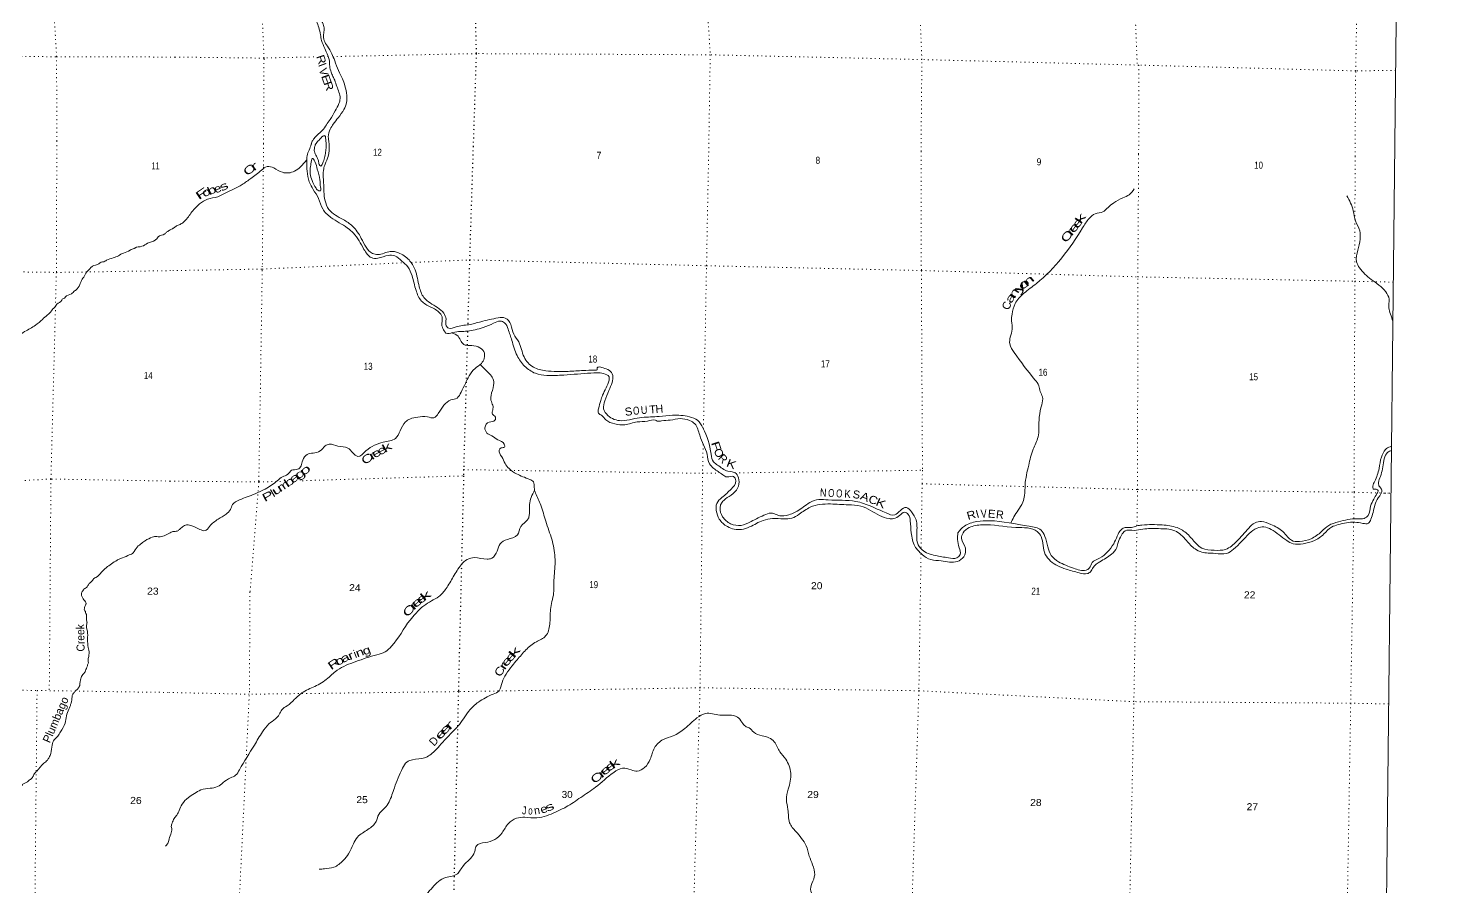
# Model space of a CAD drawing. Header units: feet. Extents: x -489137 to -242534, y 368785 to 558127.
# Drawn here: x -278228 to -242559, y 396548 to 418003 of the extents above; entities that cross this region are included whole.
import ezdxf
from ezdxf.enums import TextEntityAlignment as Align

# ---------------------------------------------------------------- set-up
doc = ezdxf.new("R2010")
doc.units = ezdxf.units.FT
doc.header["$LTSCALE"] = 70
doc.linetypes.add('DOTTED', pattern=[1.5, 0.3, -1.2])
for name, color, linetype, lineweight in [('39', 7, 'Continuous', 13), ('4', 7, 'Continuous', 13), ('6', 7, 'DOTTED', 25), ('7', 7, 'DOTTED', 13)]:
    doc.layers.add(name, color=color, linetype=linetype, lineweight=lineweight)
doc.layers.add('41', color=7, linetype='Continuous')

msp = doc.modelspace()

# ---------------------------------------------------------------- linework, layer by layer
at = {"layer": '39'}
for points in [[(-274401.18, 428146.63), (-274336.68, 428120.05), (-274256.05, 428087.34), (-274135.09, 428040.29), (-273995.89, 428011.37), (-273897.04, 427992.73), (-273782.16, 427939.64), (-273649.31, 427835.92), (-273570.89, 427754.68), (-273522.72, 427679.63), (-273450.47, 427568.08), (-273388.21, 427480.84), (-273311.97, 427357.14), (-273288.35, 427199.29), (-273311.14, 427047.71), (-273386.43, 426894.33), (-273500.17, 426716.86), (-273571.37, 426577.62), (-273636.65, 426401.96), (-273720.12, 426220.3), (-273838.07, 426000.38), (-273901.16, 425869.2), (-274006.78, 425701.8), (-274088.05, 425568.67), (-274161.19, 425449.67), (-274192.06, 425298.13), (-274156.13, 425190.78), (-274101.95, 425103.58), (-274035.97, 424935.42), (-273984.14, 424763.29), (-273936.17, 424637.69), (-273857.96, 424499.82), (-273771.67, 424363.94), (-273691.27, 424270.55), (-273639.02, 424207.63), (-273590.96, 424106.29), (-273498.25, 424063.42), (-273348.98, 424030.4), (-273221.82, 424021.75), (-273138.99, 424033.52), (-273050.33, 423990.66), (-272957.81, 423899.25), (-272909.9, 423757.47), (-272882.06, 423646.11), (-272878.48, 423526.77), (-272899.2, 423389.34), (-272952.15, 423270.25), (-273049.53, 423145.28), (-273126.49, 423084.95), (-273179.32, 422996.19), (-273197.91, 422887.06), (-273196.36, 422765.71), (-273176.37, 422713.04), (-273110.12, 422615.67), (-273029.61, 422550.6), (-272892.5, 422505.5), (-272771.57, 422450.37), (-272662.83, 422377.08), (-272532.12, 422241), (-272403.38, 422119.09), (-272268.65, 421978.95), (-272184.36, 421847.13), (-272205.09, 421705.65), (-272262.14, 421572.42), (-272371.82, 421400.99), (-272471.43, 421223.45), (-272567.1, 421019.61), (-272668.91, 420795.57), (-272744.3, 420615.9), (-272801.44, 420456.38), (-272888.89, 420290.92), (-272988.13, 420210.46), (-273061.23, 420099.55), (-273055.69, 419966.04), (-272997.56, 419856.58), (-272874.93, 419720.54), (-272745.92, 419667.39), (-272459.59, 419573.1), (-272344.79, 419501.81), (-272175.47, 419430.28), (-271986.27, 419279.79), (-271698.37, 419070.21), (-271513.31, 418893.45), (-271358.35, 418763.33), (-271247.8, 418635.43), (-271139.27, 418505.52), (-271032.67, 418401.91), (-270946.38, 418266.03), (-270864.19, 418111.96), (-270836.4, 417988.47), (-270853.07, 417853.04), (-270835.48, 417703.3), (-270757.27, 417565.43), (-270646.97, 417372.82), (-270574.95, 417198.57), (-270476.98, 416949.38), (-270380.85, 416748.74)], [(-273985.06, 424493.11), (-273921.26, 424316.06), (-273847.27, 424129.67), (-273775.02, 424018.12), (-273666.28, 423944.83), (-273512.96, 423913.82), (-273404.02, 423891.1), (-273283.01, 423858.2), (-273162.02, 423821.27), (-273095.58, 423772.44), (-273025.19, 423701.34), (-272985.12, 423620.27), (-272985.62, 423490.84), (-272998.22, 423363.48), (-273061.19, 423264.66), (-273216.83, 423216.8), (-273344.5, 423091.97), (-273381.6, 422895.96), (-273372.02, 422760.41), (-273346.24, 422640.98), (-273312.3, 422541.73), (-273270.18, 422468.74), (-273131.35, 422344.76), (-272970.33, 422214.62), (-272857.49, 422157.49), (-272680.18, 422065.7), (-272559.26, 422008.54), (-272428.36, 421923.03), (-272370.54, 421732.66), (-272403.56, 421546.75), (-272499.2, 421350.99), (-272604.79, 421193.7), (-272694.38, 420995.9), (-272785.89, 420824.39), (-272887.47, 420661.02), (-272985.07, 420481.45), (-273076.65, 420289.73), (-273180.47, 420069.74), (-273209.28, 419926.27), (-273153.31, 419780.41), (-273024.76, 419607.94), (-272855.58, 419502.03), (-272730.68, 419430.69), (-272515.2, 419288.18), (-272319.69, 419202.38), (-272174.6, 419132.98), (-272001.24, 419063.45), (-271878.35, 418992.13), (-271703.14, 418880.12), (-271560.25, 418760.17), (-271411.39, 418619.97), (-271268.62, 418469.68), (-271139.92, 418337.66), (-271025.45, 418179.41), (-270973.52, 418031.54), (-270929.81, 417847.31), (-270902.1, 417703.59), (-270822.11, 417505.04), (-270746.06, 417328.76), (-270710.1, 417229.5), (-270698.66, 417055.52), (-270662.87, 416911.77), (-270618.86, 416806.41), (-270574.82, 416709.14), (-270520.9, 416555.2), (-270466.94, 416411.37), (-270439.27, 416255.52), (-270468.03, 416126.21), (-270561.6, 415944.6)], [(-270380.85, 416748.74), (-270316.93, 416568.46), (-270271.41, 416331.64), (-270280.17, 416151.68), (-270343.41, 415982.07), (-270485.54, 415772.36), (-270609.31, 415613.14), (-270684.5, 415486.05), (-270735.7, 415296.17), (-270727.89, 415227.37), (-270718.09, 415150.48), (-270714.14, 415128.21)], [(-270561.6, 415944.6), (-270691.64, 415728.78), (-270783.01, 415593.67), (-270886.52, 415452.56), (-271008.08, 415341.86), (-271048.18, 415300.51)], [(-271048.18, 415300.51), (-271088.98, 415250.92), (-271134.14, 415187.17), (-271152.74, 415135.37), (-271162.64, 415109.32)], [(-271054.25, 415107.97), (-271018.59, 415151.31), (-270984.05, 415195.14), (-270946.86, 415232.33), (-270921.62, 415261.55), (-270892.4, 415292.1), (-270877.79, 415306.71), (-270857.87, 415319.99), (-270841.93, 415323.98), (-270833.96, 415319.99), (-270811.38, 415310.69), (-270806.07, 415290.77), (-270802.08, 415258.89), (-270794.11, 415205.76), (-270791.46, 415155.29), (-270784.82, 415124.74), (-270783.59, 415104.69)], [(-271162.64, 415109.32), (-271214, 414964.95), (-271265, 414821.95), (-271272, 414673.95), (-271264, 414432.95), (-271211, 414169.95), (-271112, 413976.95), (-270976, 413749.95), (-270875, 413493.95), (-270669, 413278.95), (-270252, 413012.95), (-270108, 412886.95), (-269842, 412480.95), (-269656, 412272.95), (-269497, 412257.95), (-269233, 412330.95), (-269072, 412319.95), (-268895, 412188.95), (-268749, 412042.95), (-268641, 411819.95), (-268541, 411452.95), (-268404, 411188.95), (-268174, 411037.95), (-267945, 410886.95), (-267884, 410756.95), (-267899, 410598.95), (-267851, 410471.95), (-267793, 410385.95), (-267622, 410400.95), (-267258, 410434.95), (-266863, 410527.95), (-266602, 410630.95), (-266436, 410686.95), (-266327, 410645.95), (-266239, 410484.95), (-266148, 410203.95), (-266014, 409822.95), (-265826, 409558.95), (-265555, 409380.95), (-265274, 409328.95), (-264844, 409337.95), (-264173, 409387.95), (-263852, 409373.95), (-263717, 409293.95), (-263714, 409206.95), (-263792, 409015.95), (-263876, 408831.95), (-263925, 408696.95), (-263979, 408494.95), (-263978, 408385.95), (-263900, 408326.95), (-263798, 408218.95), (-263568, 408113.95), (-263326, 408093.95), (-263014, 408164.95), (-262756, 408185.95), (-262557, 408208.95), (-262513, 408187.95), (-262404, 408191.95), (-262188, 408211.95), (-261937, 408246.95), (-261703, 408202.95), (-261574, 408120.95), (-261451, 407832.95), (-261267, 407356.95), (-261204, 407117.95), (-261100, 407001.95), (-260875, 406842.95), (-260764, 406787.95), (-260608, 406802.95), (-260551, 406688.95), (-260663, 406485.95), (-260893, 406276.95), (-261024, 406127.95), (-261035, 405949.95), (-260960, 405734.95), (-260759, 405547.95), (-260406, 405474.95), (-260202, 405537.95), (-259865, 405701.95), (-259633, 405746.95), (-259350, 405742.95), (-259150, 405759.95), (-258965, 405857.95), (-258685, 406031.95), (-258444, 406100.95), (-258177, 406112.95), (-257737, 406091.95), (-257424, 406061.95), (-257181, 405952.95), (-256718, 405747.95), (-256600, 405748.95), (-256456, 405824.95), (-256333, 405906.95), (-256238, 405853.95), (-256189, 405687.95), (-256165, 405392.95)], [(-271054.25, 415107.97), (-271059.7, 415094.05), (-271080, 415016.95), (-271081, 414923.95), (-271029, 414807.95), (-270983, 414691.95), (-270960, 414604.95), (-270922, 414560.95), (-270891, 414604.95), (-270836, 414731.95), (-270806, 414878.95), (-270791, 415006.95), (-270783.59, 415104.69)], [(-270712.63, 415103.82), (-270736, 414805.95), (-270814, 414611.95), (-270849, 414490.95), (-270852, 414147.95), (-270815, 413697.95), (-270720, 413480.95), (-270362, 413225.95), (-270131, 413062.95), (-269909, 412753.95), (-269627, 412377.95), (-269496, 412348.95), (-269186, 412427.95), (-268980, 412393.95), (-268717, 412215.95), (-268565, 411966.95), (-268461, 411548.95), (-268346, 411277.95), (-268190, 411140.95), (-267848, 410881.95), (-267791, 410735.95), (-267786, 410571.95), (-267724, 410510.95), (-267542, 410541.95), (-267226, 410596.95), (-266921, 410671.95), (-266486, 410765.95), (-266310, 410762.95), (-266174, 410599.95), (-266097, 410360.95), (-265975, 410165.95), (-265840, 409788.95), (-265606, 409534.95), (-265300, 409445.95), (-264742, 409429.95), (-264362, 409449.95), (-264059, 409457.95), (-264011, 409469.95), (-264010, 409517.95), (-263976, 409537.95), (-263867, 409515.95), (-263708, 409453.95), (-263624, 409327.95), (-263641, 409149.95), (-263718, 408947.95), (-263818, 408695.95), (-263856, 408495.95), (-263746, 408325.95), (-263408, 408193.95), (-263135, 408234.95), (-262894, 408275.95), (-262464, 408300.95), (-262132, 408330.95), (-261708, 408293.95), (-261505, 408207.95), (-261369, 408016.95), (-261162, 407355.95), (-261105, 407163.95), (-261004.93, 407085.21), (-260744.68, 406933.72), (-260543, 406874.95), (-260472, 406718.95), (-260502, 406508.95), (-260662, 406335.95), (-260851, 406201.95), (-260917, 406112.95), (-260942, 406015.95), (-260877, 405794.95), (-260678, 405619.95), (-260416, 405577.95), (-260168, 405672.95), (-259795, 405852.95), (-259630, 405883.95), (-259501, 405832.95), (-259291, 405826.95), (-259017, 405930.95), (-258698, 406146.95), (-258472, 406224.95), (-258235, 406214.95), (-257547, 406177.95), (-257357, 406125.95), (-256793, 405887.95), (-256571, 405839.95), (-256435, 405949.95), (-256283, 406025.95), (-256155, 405913.95), (-256043, 405714.95), (-256023, 405387.95), (-256007, 405138.95), (-255893, 404967.95), (-255559, 404823.95), (-255232, 404765.95), (-255022, 404767.95), (-254939, 404850.95), (-254962, 405018.95), (-255006, 405222.95), (-254995, 405392.95)], [(-270714.14, 415128.21), (-270712.09, 415118.43), (-270712.09, 415112.46), (-270712.63, 415103.82)], [(-271276, 414709.95), (-271429, 414545.95), (-271577, 414434.95), (-271882, 414406.95), (-272100, 414515.95), (-272263, 414550.95), (-272403, 414460.95), (-272667, 414255.95), (-272889, 414101.95), (-273294, 413891.95), (-273499, 413796.95), (-273754, 413731.95), (-273951, 413615.95), (-274167, 413383.95), (-274352, 413160.95), (-274441, 413104.95), (-274531, 413066.95), (-274596.26, 413015.06), (-274611.61, 413007.98)], [(-271141.08, 414198.91), (-271188, 414367.95), (-271178, 414551.95), (-271151, 414703.95), (-271130, 414755.95), (-271070, 414678.95), (-271009, 414485.95), (-270942, 414218.95), (-270928, 414032.95), (-270932, 413947.95), (-270973, 413947.95), (-271041, 414008.95), (-271141.08, 414198.91)], [(-250588, 413991.95), (-250714, 413844.95), (-250874, 413772.95), (-251098, 413642.95), (-251242, 413530.95), (-251374, 413415.95), (-251564, 413368.95), (-251717, 413252.95), (-251880, 413014.95), (-253034, 411626.95), (-253347, 411380.95), (-253565, 411122.95), (-253641, 410862.95), (-253655, 410688.95), (-253638, 410482.95), (-253686, 410284.95), (-253699, 410116.95), (-253590, 409899.95), (-253070, 409220.95), (-252972, 409066.95), (-252941, 408926.95), (-252883, 408788.95), (-252901, 408594.95), (-252962, 408287.95), (-252972, 407990.95), (-252992, 407788.95), (-253113, 407481.95), (-253227, 407081.95), (-253316, 406586.95), (-253330, 406326.95), (-253375, 406154.95), (-253490, 405957.95), (-253596, 405787.95), (-253677, 405632.95)], [(-245274, 413821.95), (-245113, 413447.95), (-245059, 413192.95), (-244952, 412945.95), (-244943, 412732.95), (-244998, 412462.95), (-245030, 412169.95), (-244956, 412017.95), (-244666, 411728.95), (-244302, 411418.95), (-244217, 411231.95), (-244225, 411019.95), (-244183, 410861.95), (-244122.17, 410681.2)], [(-274611.61, 413007.98), (-274688.72, 412964.66), (-274767.81, 412914.72), (-274818.62, 412866.59), (-274984.69, 412793.03), (-275021.38, 412742.78), (-275043.68, 412730.83), (-275066.01, 412712.8), (-275250.31, 412631.28), (-275394.18, 412557.55), (-275568.12, 412514.33), (-275588.39, 412502.36), (-275638.97, 412488.57), (-275687.63, 412458.61), (-275857.72, 412389.11), (-275981.34, 412321.3), (-276110.95, 412265.65), (-276276.91, 412210.25), (-276319.5, 412182.28), (-276438.88, 412144.74), (-276469.35, 412118.69), (-276631.29, 412059.23), (-276690.25, 411999.05), (-276771.59, 411916.81), (-276847.2, 411784.02), (-276885.89, 411737.84), (-276920.75, 411659.31), (-276947.42, 411598.9), (-277039.19, 411466.24), (-277075.69, 411442.25), (-277154.96, 411368.07), (-277304.91, 411290.35), (-277315.11, 411274.26), (-277386.07, 411232.34), (-277396.31, 411210.19), (-277518.16, 411108.03), (-277591.5, 411013.61), (-277617.88, 410993.6), (-277654.58, 410941.34), (-277756.24, 410839.04), (-277882.18, 410728.83), (-278052.78, 410584.6), (-278324.44, 410422.9), (-278503.03, 410290.83), (-278531.49, 410262.76), (-278720.31, 410110.57), (-278844.31, 409990.24), (-278870.83, 409950.03), (-278986.74, 409829.65), (-279210.41, 409600.96), (-279401.8, 409368), (-279467.11, 409265.44), (-279513.89, 409215.27), (-279741.93, 408938.13), (-279762.22, 408924.14), (-279778.62, 408887.9), (-279882.04, 408821.97), (-279993.41, 408776.28), (-280114.79, 408740.78), (-280175.87, 408666.46), (-280324.14, 408538.23), (-280344.54, 408508.08), (-280370.99, 408477.97), (-280417.73, 408433.85), (-280517.5, 408311.35), (-280564.16, 408279.35), (-280607.07, 408204.92), (-280637.69, 408156.66), (-280647.81, 408152.69), (-280647.9, 408140.58), (-280668.23, 408118.5), (-280674.47, 408092.29), (-280686.68, 408078.23), (-280705.93, 407920.83), (-280706.05, 407902.65), (-280689.19, 407712.68), (-280713.97, 407632.06), (-280728.21, 407616), (-280738.61, 407571.64), (-280756.98, 407543.49), (-280838.13, 407485.48), (-280937.82, 407375.08), (-280998.75, 407323), (-281031.39, 407274.76), (-281108.56, 407208.64), (-281157.5, 407138.29), (-281196.09, 407104.22), (-281344.71, 406925.5), (-281399.59, 406871.35), (-281436.37, 406806.97), (-281452.65, 406788.91), (-281546.5, 406646.16), (-281574.88, 406630.2), (-281633.91, 406559.92), (-281741.61, 406459.68), (-281770.15, 406419.48)], [(-267651, 410395.95), (-267489, 410305.95), (-267413, 410173.95), (-267347, 410099.95), (-267206, 410078.95), (-266990, 410038.95), (-266849, 409926.95), (-266835, 409754.95), (-266908, 409627.95), (-267067, 409499.95), (-267214, 409318.95), (-267308, 409124.95), (-267415, 408911.95), (-267517, 408760.95), (-267669, 408714.95), (-267845, 408584.95), (-267984, 408376.95), (-268098, 408266.95), (-268257, 408293.95), (-268494, 408285.95), (-268694, 408237.95), (-268802, 408165.95), (-268941, 407940.95), (-269053, 407752.95), (-269359.77, 407656.63), (-269578, 407580.95), (-269795, 407440.95), (-269998, 407302.95), (-270121, 407393.95), (-270247, 407511.95), (-270493, 407560.95), (-270709, 407609.95), (-270810, 407564.95), (-270938, 407439.95), (-271115, 407386.95), (-271264, 407348.95), (-271374, 407205.95), (-271414, 407066.95), (-271501, 406980.95), (-271651, 406956.95), (-271745, 406854.95), (-271879, 406792.95), (-272011, 406692.95), (-272311, 406485.95), (-272564, 406370.95), (-272763, 406288.95), (-272953, 406217.95), (-273126, 406096.95), (-273182, 405971.95), (-273291, 405859.95), (-273488, 405733.95), (-273706, 405550.95), (-273816, 405446.95), (-273947, 405477.95), (-274142, 405565.95), (-274275, 405588.95), (-274379, 405542.95), (-274454, 405474.95), (-274513, 405436.95), (-274618, 405422.95), (-274706.07, 405381.37)], [(-266937, 409597.95), (-266708, 409369.95), (-266618, 409249.95), (-266603, 409081.95), (-266666, 408823.95), (-266659, 408671.95), (-266615, 408552.95), (-266632, 408432.95), (-266633, 408360.95), (-266557, 408286.95), (-266569, 408207.95), (-266713, 408160.95), (-266819, 408019.95), (-266770, 407887.95), (-266647, 407816.95), (-266496, 407718.95), (-266337, 407605.95), (-266330, 407532.95), (-266413, 407515.95), (-266464, 407459.95), (-266400, 407294.95), (-266313, 407126.95), (-266217, 406998.95), (-266032, 406867.95), (-265698, 406726.95), (-265607, 406666.95), (-265588, 406527.95), (-265555, 406383.95), (-265424, 406085.95), (-265299, 405683.95), (-265220, 405448.95), (-265096, 405007.95), (-265069, 404549.95), (-265097, 404089.95), (-265101, 403882.95), (-265145, 403676.95), (-265180, 403474.95), (-265199, 403104.95), (-265301, 402812.95), (-265534, 402668.95), (-265794, 402465.95), (-266014, 402214.95), (-266138, 402067.95), (-266288.06, 401857.32), (-266388, 401652.95), (-266466, 401442.95), (-266614, 401358.95), (-266979, 401160.95), (-267222, 400933.95), (-267493, 400553.95), (-267749, 400292.95), (-268077, 399934.95), (-268327, 399762.95), (-268628, 399717.95), (-268772, 399659.95), (-268876, 399506.95), (-269082, 399014.95), (-269216, 398663.95), (-269322, 398512.95), (-269475, 398345.95), (-269539, 398174.95), (-269742, 397973.95), (-270004, 397781.95), (-270107, 397611.95), (-270226, 397363.95), (-270360, 397198.95), (-270598, 397028.95), (-270826, 396989.95), (-270966, 396978.95)], [(-256165, 405392.95), (-256070, 405055.95), (-255892, 404852.95), (-255669, 404721.95), (-255416, 404689.95), (-255009, 404674.95), (-254852, 404793.95), (-254810, 405009.95), (-254903, 405252.95), (-254868, 405389.95), (-254713, 405520.95), (-254392, 405592.95), (-253546, 405526.95), (-253011, 405420.95), (-252915, 405296.95), (-252866, 405075.95), (-252811, 404852.95), (-252679, 404685.95), (-252293, 404485.95), (-251964, 404390.95), (-251759, 404370.95), (-251685, 404414.95), (-251612, 404525.95), (-251445, 404667.95), (-251155, 404858.95), (-251024, 405025.95), (-250991, 405152.95), (-250905, 405331.95), (-250819, 405440.95), (-250591, 405452.95), (-250373, 405483.95), (-249979, 405495.95), (-249577, 405444.95), (-249282, 405197.95), (-249067, 404988.95), (-248900, 404908.95), (-248569, 404877.95), (-248278, 404875.95), (-248106, 404981.95), (-247713, 405371.95), (-247518, 405511.95), (-247348, 405539.95), (-247167, 405477.95), (-246777, 405197.95), (-246614, 405117.95), (-246367, 405118.95), (-246102, 405189.95), (-245846, 405363.95), (-245655, 405534.95), (-245493, 405595.95), (-245077, 405655.95), (-244875, 405628.95), (-244733, 405631.95), (-244674, 405730.95), (-244618, 405901.95), (-244488, 406266.95), (-244398, 406458.95), (-244470, 406569.95), (-244483, 406650.95), (-244434, 406800.95), (-244350, 407196.95), (-244286, 407369.95), (-244207, 407429.95), (-244157.84, 407444.2)], [(-254995, 405392.95), (-254834, 405557.95), (-254522, 405672.95), (-254201, 405694.95), (-253214, 405556.95), (-252916, 405459.95), (-252822, 405301.95), (-252751, 405042.95), (-252662, 404825.95), (-252481, 404668.95), (-252105, 404506.95), (-251794, 404459.95), (-251711, 404507.95), (-251639, 404648.95), (-251455, 404756.95), (-251260, 404913.95), (-251102, 405116.95), (-251014, 405308.95), (-250908, 405477.95), (-250817, 405525.95), (-250659, 405522.95), (-250521, 405563.95), (-250396, 405585.95), (-249887, 405587.95), (-249518, 405520.95), (-249266, 405365.95), (-249038, 405121.95), (-248899, 405011.95), (-248587, 404954.95), (-248304, 404977.95), (-248030, 405177.95), (-247726, 405509.95), (-247569, 405643.95), (-247410, 405674.95), (-247172, 405600.95), (-246872, 405424.95), (-246754, 405288.95), (-246660, 405204.95), (-246454, 405175.95), (-246167, 405244.95), (-245905, 405422.95), (-245728, 405575.95), (-245485, 405664.95), (-245011, 405744.95), (-244840, 405751.95), (-244742, 405827.95), (-244680, 406061.95), (-244600, 406233.95), (-244520, 406372.95), (-244493, 406450.95), (-244537, 406481.95), (-244618, 406492.95), (-244625, 406560.95), (-244576, 406681.95), (-244469, 407002.95), (-244410, 407283.95), (-244306, 407472.95), (-244194.81, 407544.3), (-244156.88, 407548.63)], [(-265576, 406459.95), (-265663, 406274.95), (-265702, 406099.95), (-265712, 405818.95), (-265747, 405725.95), (-265918, 405552.95), (-266009, 405338.95), (-266258, 405225.95), (-266437, 405112.95), (-266517, 404935.95), (-266650, 404754.95), (-266765, 404732.95), (-267082, 404771.95), (-267262, 404724.95), (-267412, 404591.95), (-267609, 404293.95), (-267791, 403995.95), (-267970, 403796.95), (-268158, 403686.95), (-268345, 403568.95), (-268555, 403367.95), (-268691, 403208.95), (-269153, 402554.95), (-269317, 402415.95), (-269518, 402342.95), (-270048, 402171.95), (-270286, 402078.95), (-270512.79, 401954.89), (-270582, 401904.95), (-270712, 401785.95), (-271027, 401571.95), (-271363, 401409.95), (-271579, 401227.95), (-271766, 401064.95), (-271894, 400966.95), (-271961, 400847.95), (-272055, 400736.95), (-272220, 400612.95), (-272381, 400411.95), (-272583, 400078.95), (-272955, 399464.95), (-273051, 399329.95), (-273181, 399263.95), (-273362, 399143.95), (-273502, 399043.95), (-273690, 399004.95), (-273917, 398961.95), (-274081, 398873.95), (-274233, 398771.95), (-274388, 398604.95), (-274462, 398451.95), (-274519, 398334.95), (-274586, 398249.95), (-274640, 398130.95), (-274659, 398051.95), (-274649, 397993.95), (-274674, 397851.95), (-274724, 397696.95), (-274761, 397601.95), (-274804.86, 397558.83)], [(-274706.07, 405381.37), (-274767.52, 405346.64), (-274911.21, 405297.16), (-274957.69, 405291.43), (-275074.73, 405300.33), (-275133.39, 405284.58), (-275309.66, 405194.92), (-275396.91, 405130.9), (-275510.63, 405036.78), (-275612.57, 404892.07), (-275655.19, 404862.07), (-275711.84, 404844.29), (-275748.33, 404822.32), (-275926.48, 404752.89), (-275991.32, 404719), (-276011.59, 404707.02), (-276155.56, 404617.14), (-276403.32, 404406.81), (-276543.54, 404276.51), (-276600.29, 404244.59), (-276628.84, 404202.38), (-276732.57, 404092.02), (-276777.43, 404027.7), (-276824.08, 403995.72), (-276883.15, 403921.4), (-276901.61, 403879.12), (-276894.04, 403804.33), (-276820.14, 403688.69), (-276790.23, 403633.96), (-276794.48, 403603.69), (-276827.33, 403525.15), (-276819.85, 403438.25), (-276799.87, 403407.82), (-276799.92, 403399.74), (-276782.09, 403351.14), (-276773.23, 403171.33), (-276765.3, 403149.06), (-276773.6, 403118.82), (-276756.69, 402934.92), (-276752.04, 402728.88), (-276733.28, 402522.75), (-276719.62, 402453.98), (-276722.7, 402298.49), (-276737.58, 402191.55), (-276731.87, 402141.02), (-276742.17, 402110.79), (-276756.59, 402068.48), (-276805.95, 401937.55), (-276850.85, 401867.18), (-276873.19, 401849.16), (-276920.36, 401740.42), (-276941.13, 401657.76), (-276947.78, 401570.96), (-276974.37, 401520.66), (-277023.21, 401464.45), (-277047.54, 401450.48), (-277086.29, 401394.21), (-277102.52, 401382.2), (-277141.79, 401249.18), (-277175.15, 401095.92), (-277201.93, 401017.34), (-277218.35, 400979.08), (-277282.09, 400811.9), (-277315.63, 400632.38), (-277426.15, 400415.04), (-277495.52, 400308.49), (-277582.95, 400218.21), (-277636.35, 400085.29), (-277672.12, 399875.5), (-277715.24, 399770.78), (-277754.01, 399710.46), (-277845.43, 399628.29), (-278018.36, 399435.62), (-278075.32, 399373.4), (-278105.98, 399317.07), (-278163.04, 399240.73), (-278240.18, 399180.67), (-278252.37, 399168.64), (-278321.25, 399132.77), (-278380.1, 399090.77), (-278498.17, 398948.2), (-278569.59, 398837.62), (-278770.75, 398651.2), (-278837.91, 398570.89), (-278896.65, 398545.04), (-278987.52, 398541.63), (-279044.18, 398521.83), (-279135.64, 398433.61), (-279244.94, 398391.96), (-279324.02, 398342.02), (-279370.65, 398314.08), (-279445.52, 398288.34), (-279609.89, 398166.29), (-279626.07, 398162.36), (-279636.29, 398144.25)], [(-268703, 395661.95), (-268487, 395971.95), (-268390, 396176.95), (-268129, 396525.95), (-267798, 396771.95), (-267506, 396864.95), (-267437, 396955.95), (-267353, 397074.95), (-267097, 397365.95), (-267066, 397456.95), (-267033, 397561.95), (-266814, 397647.95), (-266573, 397720.95), (-266390, 397889.95), (-266234, 398120.95), (-266027, 398254.95), (-265819, 398277.95), (-265518, 398263.95), (-265053, 398408.95), (-264791, 398535.95), (-264422, 398776.95), (-264054, 399030.95), (-263601, 399399.95), (-263378, 399505.95), (-263164, 399463.95), (-263013, 399432.95), (-262830, 399522.95), (-262685, 399729.95), (-262584, 400011.95), (-262360, 400222.95), (-262115, 400314.95), (-261821, 400498.95), (-261518, 400763.95), (-261303, 400875.95), (-260948, 400832.95), (-260508, 400785.95), (-260394, 400655.95), (-260308, 400553.95), (-260215, 400514.95), (-260101, 400404.95), (-259889, 400318.95), (-259585, 400168.95), (-259516, 400038.95), (-259446, 399916.95), (-259300, 399729.95), (-259175, 399377.95), (-259235, 398977.95), (-259283, 398718.95), (-259244, 398473.95), (-259202, 398141.95), (-259047, 397920.95), (-258791, 397566.95), (-258710, 397307.95), (-258628, 397092.95), (-258576, 396841.95), (-258644, 396621.95), (-258674, 396433.95), (-258572, 396291.95), (-258388, 396229.95), (-258242, 396153.95), (-258136, 395930.95), (-257963, 395545.95), (-257815, 395394.95), (-257543, 395265.95), (-257199, 395060.95), (-256985, 394780.95), (-256804, 394641.95), (-256676, 394523.95), (-256449, 394137.95), (-256246, 393903.95), (-256154, 393806.95), (-256240, 393649.95), (-256324, 393514.95), (-256287, 393368.95), (-256209, 393199.95), (-256223, 393009.95), (-256242, 392858.95), (-256189, 392714.95), (-256107, 392598.95), (-256092, 392361.95), (-256174, 391921.95), (-256202, 391786.95), (-256136, 391646.95), (-255954, 391359.95), (-255915, 391228.95), (-255958, 391082.95), (-255899, 390940.95), (-255698, 390790.95), (-255495, 390665.95), (-255416, 390416.95), (-255369, 390207.95), (-255281, 390045.95), (-255228, 389927.95), (-255243, 389695.95), (-255303, 389345.95), (-255348, 389208.95), (-255419, 389123.95)]]:
    msp.add_spline(points, degree=3, dxfattribs=at)
at = {"layer": '4'}
msp.add_lwpolyline([(-242558.54, 553372.83), (-244583.22, 368785.28), (-275154.66, 369142.74), (-305725.57, 369542.24), (-336295.9, 369983.8), (-366865.58, 370467.41), (-397434.59, 370993.07), (-428002.84, 371560.78), (-458570.27, 372170.54), (-489136.84, 372822.34), (-485065.03, 557803.58)], dxfattribs=at)
msp.add_lwpolyline([(-242558.54, 553372.83), (-244583.22, 368785.28), (-275154.66, 369142.74), (-305725.57, 369542.24), (-336295.9, 369983.8), (-366865.58, 370467.41), (-397434.59, 370993.07), (-428002.84, 371560.78), (-458570.27, 372170.54), (-489136.84, 372822.34), (-485065.03, 557803.58)], dxfattribs=at)
at = {"layer": '6'}
for points in [[(-267175.95, 422549.1), (-267037.1, 417375.16), (-267114.91, 415060.17)], [(-267114.91, 415060.17), (-267204, 412216.95), (-267249.69, 410597.88)], [(-267254.63, 410422.83), (-267352, 406971.95), (-267353, 406815.95), (-267483, 401420.95), (-267608, 396030.95), (-267657, 390758.95), (-267660, 385429.95), (-267662, 380105.95), (-267661.27, 379115.42)]]:
    msp.add_lwpolyline(points, dxfattribs=at)
at = {"layer": '7'}
for p, q in [((-250719.46, 422289.44), (-250514.95, 417130.64)), ((-272341.27, 417262.96), (-274558.58, 417289.09)), ((-271095.83, 417292.64), (-272344.73, 417267.25)), ((-270732.94, 417300.02), (-270781.63, 417299.03)), ((-250474.87, 417088.04), (-250477.64, 414866.06)), ((-272353.35, 415123.88), (-272358.07, 414543.02)), ((-271385.84, 406695.39), (-267353, 406815.95)), ((-260566.03, 406891.2), (-255882, 406955.95)), ((-244426.88, 406387.59), (-244173, 406380.95)), ((-278014.28, 401449.05), (-278070.21, 395957.15))]:
    msp.add_line(p, q, dxfattribs=at)
for points in [[(-277520.07, 415187.9), (-277526.39, 417297.57), (-277843.36, 422719.15)], [(-261498.57, 422457.81), (-261186.35, 417345.42), (-261224.53, 414989.99)], [(-255917.92, 414928.11), (-255897.19, 417227.13), (-256104.04, 422370.75)], [(-245067.76, 414805.61), (-245052.57, 416942.87), (-244957.7, 422194.71)], [(-272353.35, 415123.88), (-272341.27, 417262.96), (-272408.29, 418894.39)], [(-305064.31, 417612.2), (-304212.8, 417573.79), (-298907.44, 417518.75), (-293792.53, 417119.54), (-288361.05, 416896.26), (-285696.5, 416855.37), (-282820.13, 417326.09), (-277526.39, 417297.57), (-274558.58, 417289.09)], [(-244053.11, 416956.68), (-245052.57, 416942.87), (-250474.87, 417088.04), (-255897.19, 417227.13), (-261186.35, 417345.42), (-267037.1, 417375.16), (-270612.87, 417302.46)], [(-277520.07, 415187.9), (-277532.54, 411903.83), (-277667.01, 406736.18), (-277709.45, 401444.9)], [(-261356.96, 407999.78), (-261280, 412070.95), (-261224.53, 414989.99)], [(-255917.92, 414928.11), (-255910, 411950.95), (-255882, 406955.95), (-255891, 406617.95), (-255916.38, 404995.96)], [(-250520.7, 405568.88), (-250505, 406473.95), (-250499, 411792.95), (-250477.64, 414866.06)], [(-272358.07, 414543.02), (-272383.73, 412062.23), (-272471, 406662.95), (-272692, 403915.95), (-272705.73, 401430.23), (-272976, 395873.95), (-273017, 390671.95), (-273000, 385409.95), (-273009, 380103.95), (-273017.04, 378323.96)], [(-245067.76, 414805.61), (-245074, 411682.95), (-245091, 406404.95), (-245101.94, 405733.9)], [(-282864.48, 411981.33), (-277532.54, 411903.83), (-274624.7, 411949.4)], [(-274624.7, 411949.4), (-272387, 411987.95), (-268856.22, 412143.95)], [(-268656.13, 412152.79), (-267204, 412216.95), (-261280, 412070.95), (-255910, 411950.95), (-250499, 411792.95), (-245074, 411682.95), (-244111.41, 411659.96)], [(-261736.28, 379709.97), (-261724, 380440.95), (-261677, 385445.95), (-261626, 390691.95), (-261599, 396090.95), (-261442, 401515.95), (-261376.73, 406954.23), (-261364.45, 407603.79)], [(-274689.86, 406685.83), (-277667.01, 406736.18), (-283186.96, 406447.39), (-288591.11, 406260.56), (-293945.51, 406517.31)], [(-274689.86, 406685.83), (-272471, 406662.95), (-271880.78, 406680.6)], [(-267352, 406971.95), (-261380, 406879.95), (-260970.06, 406885.62)], [(-255891, 406617.95), (-250505, 406473.95), (-245091, 406404.95), (-244169.5, 406380.86)], [(-245103.28, 405651.89), (-245177, 401130.95), (-245265, 395838.95), (-245333, 390562.95), (-245497, 385291.95), (-245656, 380002.95), (-245691.69, 377882.84)], [(-251100.43, 371942.87), (-251077, 374727.95), (-250972, 380079.95), (-250921, 385323.95), (-250694, 390539.95), (-250707, 395849.95), (-250597, 401169.95), (-250522.73, 405451.84)], [(-255918.33, 404871.81), (-255972, 401441.95), (-256146, 396026.95), (-256164, 390619.95), (-256338, 385398.95), (-256363, 380171.95), (-256412.55, 374890.97)], [(-283417.07, 401535.72), (-278014.28, 401449.05), (-274755.3, 401400.1)], [(-244227.49, 401111.82), (-245177, 401130.95), (-250597, 401169.95), (-255972, 401441.95), (-261442, 401515.95), (-267483, 401420.95), (-272709, 401355.95), (-274755.3, 401400.1)]]:
    msp.add_lwpolyline(points, dxfattribs=at)

# ---------------------------------------------------------------- texts
at = {"layer": '41'}
for s, height, rotation, width, p in [('R', 200, 288.349, 1.2, (-271039.8, 417307.57)), ('V', 200, 284.053, 1.05, (-270970.23, 416987.44)), ('E', 200, 289.393, 1.35, (-270916.75, 416815.91)), ('R', 200, 289.596, 1.2, (-270853.18, 416639.5)), ('Creek', 201.8, 91.195, 0.95, (-276823.5, 402425.85))]:
    msp.add_text(s, height=height, rotation=rotation, dxfattribs=dict(at, width=width)).set_placement(p)
for s, height, rotation, p in [('I', 200, 290.458, (-270988.68, 417095.81)), ('Plumbago', 201.8, 66.678, (-277698.14, 400121.2))]:
    msp.add_text(s, height=height, rotation=rotation, dxfattribs=at).set_placement(p)
for s, rotation, width, p in [('C', 37.79, 1.55, (-272649.92, 414394.92)), ('r', 36.673, 1.9, (-272530.34, 414478)), ('s', 26.147, 1.6, (-273304.4, 413972.54)), ('F', 34.296, 1.9, (-273845.32, 413793.59)), ('o', 27.375, 1.4, (-273744.09, 413824.27)), ('b', 25.611, 1.45, (-273605.8, 413876.31)), ('e', 19.737, 1.2, (-273467.99, 413907.73)), ('e', 52.15, 1.75, (-252020.59, 412968.12)), ('e', 52.15, 1.75, (-251930.02, 413081.96)), ('k', 55.847, 1.85, (-251852.96, 413197.31)), ('C', 51.457, 1.55, (-252199.98, 412742.45)), ('r', 52.15, 1.95, (-252102.72, 412862.42)), ('y', 46.305, 2.15, (-253375.35, 411469.67)), ('o', 41.061, 1.85, (-253285.07, 411539.38)), ('n', 39.855, 1.95, (-253169.97, 411624.05)), ('a', 58.896, 1.6, (-253603.37, 411212.55)), ('n', 57.55, 1.65, (-253514.47, 411339.01)), ('C', 73.269, 1.05, (-253681.07, 411047.92)), ('S', 8.263, 1.05, (-263214.84, 408326.69)), ('O', 3.935, 0.75, (-263030.56, 408347.37)), ('U', 3.627, 0.85, (-262834.43, 408365.08)), ('T', 4.14, 1.05, (-262619.23, 408377.91)), ('C', 36.431, 1.5, (-269706.74, 407165.41)), ('r', 33.105, 1.75, (-269579.85, 407246.29)), ('e', 28.129, 1.45, (-269487.37, 407301.48)), ('e', 27.328, 1.4, (-269357.2, 407369.94)), ('k', 30.907, 1.7, (-269219.99, 407448.66)), ('F', 288.147, 1.5, (-261130.29, 407529.39)), ('O', 292.667, 1.1, (-261062.35, 407350.43)), ('o', 38.227, 1.75, (-271252.52, 406886.52)), ('K', 338.415, 1.3, (-260693.85, 407020.03)), ('m', 32.709, 1.35, (-271810.17, 406483.31)), ('b', 32.863, 1.65, (-271661.25, 406586.59)), ('a', 32.821, 1.65, (-271527.56, 406687.1)), ('g', 32.739, 1.7, (-271390.84, 406784.86)), ('P', 28.094, 1.55, (-272201.46, 406222.32)), ('l', 30.723, 1.25, (-272074.4, 406295.39)), ('u', 32.534, 1.7, (-271964.33, 406385.92)), ('N', 357.535, 0.85, (-258366.14, 406299.45)), ('O', 357.237, 0.75, (-258166.24, 406286.72)), ('O', 357.11, 0.75, (-257965.82, 406276.88)), ('K', 356.606, 0.9, (-257760.09, 406265.76)), ('A', 340.051, 1.2, (-257354.18, 406200.92)), ('C', 337.665, 1.15, (-257151.5, 406122.66)), ('K', 336.691, 1.35, (-256960.66, 406042.07)), ('R', 16.419, 1.15, (-254634.87, 405742.93)), ('V', 4.481, 0.85, (-254341.86, 405773.46)), ('E', 355.742, 1.05, (-254159.98, 405768.52)), ('e', 41.915, 1.9, (-268452.14, 403586.93)), ('e', 38.211, 1.75, (-268347.91, 403669.13)), ('k', 36.315, 1.9, (-268245.2, 403743.53)), ('C', 50.296, 1.6, (-268649.2, 403384.53)), ('r', 47.254, 2.15, (-268536.98, 403505.31)), ('r', 23.061, 1.45, (-270134.05, 402232.64)), ('n', 20.996, 1.35, (-269914.18, 402310.13)), ('g', 20.768, 1.35, (-269744.94, 402359.53)), ('e', 50.059, 1.85, (-266103.94, 402234.06)), ('k', 49.371, 2.1, (-266006.39, 402345.88)), ('R', 34.195, 1.55, (-270540.84, 402036.08)), ('o', 26.51, 1.35, (-270410.26, 402107.48)), ('a', 25.624, 1.45, (-270273.42, 402179.04)), ('C', 62.362, 1.25, (-266366.24, 401880.49)), ('r', 56.648, 1.75, (-266282.4, 402009.24)), ('e', 52.411, 1.75, (-266203.44, 402121.1)), ('e', 47.508, 1.95, (-267749.33, 400410.81)), ('r', 45.429, 2.25, (-267641.67, 400511.11)), ('e', 47.508, 1.95, (-267852.76, 400301.55)), ('e', 39.443, 1.8, (-263741.83, 399387.2)), ('e', 38.134, 1.75, (-263631.67, 399477.86)), ('k', 33.983, 1.8, (-263521.83, 399543.88)), ('C', 36.144, 1.5, (-263973.62, 399190.43)), ('r', 38.783, 2, (-263836.59, 399299.17)), ('J', 359.542, 0.85, (-265837.73, 398351.96)), ('o', 358.118, 0.75, (-265684.38, 398346.48)), ('e', 19.698, 1.2, (-265315.46, 398392.39)), ('s', 25.091, 1.6, (-265161.24, 398453.01))]:
    msp.add_text(s, height=200, rotation=rotation, dxfattribs=dict(at, width=width)).set_placement(p, align=Align.CENTER)
for s, rotation, p in [('H', 3.766, (-262452.86, 408391.43)), ('R', 314.161, (-260938.14, 407175.9)), ('S', 352.86, (-257543.85, 406251.37)), ('I', 15.895, (-254482.56, 405767.94)), ('R', 353.836, (-253955.9, 405749.4)), ('i', 20.996, (-270029.22, 402267.28)), ('D', 47.5, (-268024.96, 400114.83)), ('n', 9.413, (-265503.88, 398355.92))]:
    msp.add_text(s, height=200, rotation=rotation, dxfattribs=at).set_placement(p, align=Align.CENTER)
at = {"layer": '7'}
for s, height, rotation, width, p in [('12', 175, 359.628, 0.85, (-269617, 414820.95)), ('7', 175, 359.628, 0.9, (-264028, 414745.95)), ('11', 176.6, 359.599, 0.65, (-275154.93, 414480.66)), ('8', 175, 359.628, 0.9, (-258556, 414619.95)), ('9', 175, 359.628, 0.9, (-253028, 414581.95)), ('10', 175, 359.628, 0.85, (-247592, 414499.95)), ('13', 175, 359.628, 0.85, (-269849, 409468.95)), ('18', 175, 359.628, 0.85, (-264233, 409650.95)), ('17', 175, 359.628, 0.85, (-258421, 409530.95)), ('16', 175, 359.628, 0.85, (-252981.24, 409320.17)), ('14', 176.6, 359.599, 0.85, (-275346.65, 409239.58)), ('15', 175, 359.628, 0.85, (-247715, 409207.95)), ('19', 175, 359.628, 0.85, (-264211, 404008.95)), ('20', 175, 359.628, 1.1, (-258668, 403982.95)), ('23', 176.6, 359.599, 1.1, (-275265.06, 403846.95)), ('24', 175, 359.628, 1.1, (-270214, 403933.65)), ('21', 175, 359.628, 0.85, (-253160, 403845.95)), ('22', 175, 359.628, 1.1, (-247846, 403754.95)), ('26', 176.6, 359.599, 1.1, (-275688.81, 398612.24)), ('25', 175, 359.628, 1.1, (-270034, 398632.95)), ('30', 175, 359.628, 1.05, (-264900, 398762.95)), ('29', 175, 359.628, 1.1, (-258761, 398761.95)), ('28', 175, 359.628, 1.1, (-253190, 398561.95)), ('27', 175, 359.628, 1.1, (-247779, 398455.95))]:
    msp.add_text(s, height=height, rotation=rotation, dxfattribs=dict(at, width=width)).set_placement(p)

doc.saveas('drawing.dxf')
